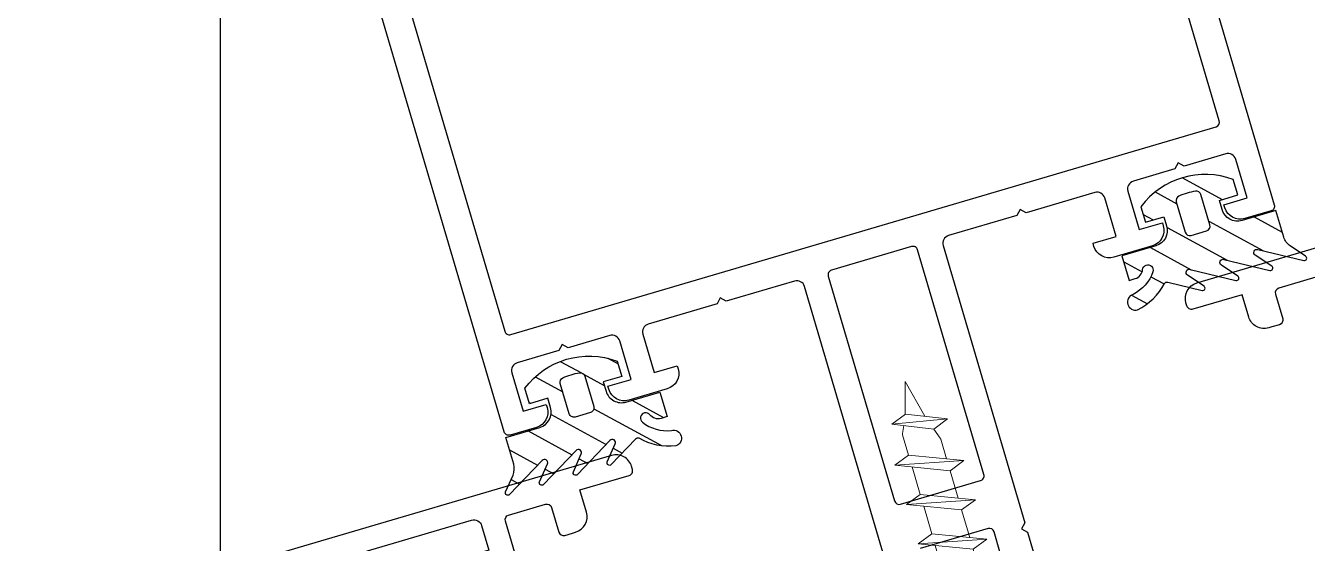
# Model space of a CAD drawing. Header units: millimetres. Extents: x 62878 to 70819, y -67946 to -61850.
# Drawn here: x 64987.59 to 64995.57, y -66910.09 to -66906.86 of the extents above; entities that cross this region are included whole.
import ezdxf

# ---------------------------------------------------------------- set-up
doc = ezdxf.new("R2010")
doc.units = ezdxf.units.MM
doc.layers.add('DOGRAMA', color=171, linetype='Continuous', lineweight=0)
pattern_1 = [(151.4266584183394, (64904.3647287374, -66926.52895950706), (0.07592747398675175, 0.1394151397588941), [])]

# ---------------------------------------------------------------- blocks, each defined once
blk = doc.blocks.new('a2we')
at = {"lineweight": 5, "ltscale": 0.5}
for p, q in [((-196.0144480926461, -415.2868589025547), (-196.5925912144022, -417.2488821181558)), ((-196.0144480926461, -415.2868589025547), (-195.4639709594615, -417.7110762494052)), ((-197.5747968978259, -417.6063757508618), (-196.5747276986959, -417.2423803302317)), ((-196.5747276986959, -417.2423803302317), (-194.1582851917165, -418.2620245979042)), ((-194.1582851917165, -418.2620245979042), (-197.5747968978259, -417.6063757508618)), ((-195.1583543907882, -418.6260200186506), (-197.5747968978259, -417.6063757508618)), ((-196.8896500078097, -417.895480952812), (-197.0961171580722, -418.3448917148726)), ((-194.1582851917165, -418.2620245979042), (-195.1583543907882, -418.6260200186506)), ((-197.1143788935161, -419.7428166739272), (-197.1143788935161, -418.4283854465556)), ((-195.1583543907882, -418.6260200186506), (-194.9264251741961, -419.2953524503964)), ((-198.1144480926461, -420.1068120946153), (-197.1143788935161, -419.7428166739268)), ((-197.1143788935161, -419.7428166739268), (-193.9153324771005, -421.0399975355008)), ((-197.1143788935161, -419.7428166739268), (-193.9153324771005, -421.0399975355008)), ((-194.9154016761394, -420.634479622855), (-194.9154016761394, -419.3608343693425)), ((-194.9154016761721, -421.4039929561312), (-198.1144480926461, -420.1068120946153)), ((-193.9153324771005, -421.0399975355008), (-198.1144480926461, -420.1068120946153)), ((-197.1143788935161, -422.2969096404012), (-197.1143788935162, -420.512330007273)), ((-193.9153324771005, -421.0399975355008), (-194.9154016761721, -421.4039929561312)), ((-194.9154016761721, -423.1885725893157), (-194.9154016761721, -421.4039929561312)), ((-198.1144480926461, -422.6609050610894), (-197.1143788935161, -422.2969096404012)), ((-194.9154016761721, -423.9580859226053), (-198.1144480926461, -422.6609050610894)), ((-193.9153324771005, -423.594090501975), (-198.1144480926461, -422.6609050610894)), ((-197.1143788935161, -422.2969096404012), (-193.9153324771005, -423.594090501975)), ((-197.1143788935161, -422.2969096404012), (-193.9153324771005, -423.594090501975)), ((-197.1143788935161, -424.8510026068752), (-197.1143788935162, -423.0664229737469)), ((-193.9153324771005, -423.594090501975), (-194.9154016761721, -423.9580859226053)), ((-194.9154016761721, -425.7426655557898), (-194.9154016761721, -423.9580859226053)), ((-198.1144480926461, -425.2149980275636), (-197.1143788935161, -424.8510026068752)), ((-194.9154016761721, -426.5121788890793), (-198.1144480926461, -425.2149980275636)), ((-193.9153324771005, -426.1481834684492), (-198.1144480926461, -425.2149980275636)), ((-197.1143788935161, -424.8510026068752), (-193.9153324771005, -426.1481834684492)), ((-197.1143788935161, -424.8510026068752), (-193.9153324771005, -426.1481834684492)), ((-197.1143788935161, -427.3050955733496), (-197.1143788935162, -425.6205159402211)), ((-193.9153324771005, -426.1481834684492), (-194.9154016761721, -426.5121788890793)), ((-194.9154016761721, -428.1967585222638), (-194.9154016761721, -426.5121788890793)), ((-198.1144480926461, -427.669090994038), (-197.1143788935161, -427.3050955733496)), ((-194.9154016761721, -428.9662718555534), (-198.1144480926461, -427.669090994038)), ((-193.9153324771005, -428.6022764349236), (-198.1144480926461, -427.669090994038)), ((-197.1143788935161, -427.3050955733496), (-193.9153324771005, -428.6022764349236)), ((-197.1143788935161, -427.3050955733496), (-193.9153324771005, -428.6022764349236)), ((-197.1143788935161, -429.5591885398237), (-197.1143788935161, -428.0237477951896)), ((-193.9153324771005, -428.6022764349236), (-194.9154016761721, -428.9662718555534)), ((-194.9154016761721, -430.450851488738), (-194.9154016761721, -428.9662718555534)), ((-198.1144480926461, -429.9231839605702), (-197.1143788935161, -429.5591885398237)), ((-194.9154016761721, -431.2203648220857), (-198.1144480926461, -429.9231839605702)), ((-193.9153324771005, -430.8563694013976), (-198.1144480926461, -429.9231839605702)), ((-197.1143788935161, -429.5591885398237), (-193.9153324771005, -430.8563694013976)), ((-197.1143788935161, -429.5591885398237), (-193.9153324771005, -430.8563694013976)), ((-197.1143788935161, -431.8132815063559), (-197.1143788935161, -430.2778407616635)), ((-193.9153324771005, -430.8563694013976), (-194.9154016761721, -431.2203648220857)), ((-198.1144480926461, -432.177276926986), (-197.1143788935161, -431.8132815063559)), ((-197.1143788935161, -431.8132815063559), (-193.9153324771005, -433.1104623678716)), ((-197.1143788935161, -431.8132815063559), (-193.9153324771005, -433.1104623678716)), ((-194.9154016761721, -432.7049444552304), (-194.9154016761721, -431.2203648220857)), ((-194.9154016761721, -433.4744577885599), (-198.1144480926461, -432.177276926986)), ((-193.9153324771005, -433.1104623678716), (-198.1144480926461, -432.177276926986)), ((-197.1143788935161, -434.0673744728301), (-197.1143788935161, -432.5319337281958)), ((-193.9153324771005, -433.1104623678716), (-194.9154016761721, -433.4744577885599)), ((-198.1144480926461, -434.4313698935184), (-197.1143788935161, -434.0673744728301)), ((-197.1143788935161, -434.0673744728301), (-193.9153324771005, -435.364555334404)), ((-197.1143788935161, -434.0673744728301), (-193.9153324771005, -435.364555334404)), ((-194.9154016761721, -434.9590374217446), (-194.9154016761721, -433.4744577885599)), ((-194.9154016761721, -435.7285507550341), (-198.1144480926461, -434.4313698935184)), ((-193.9153324771005, -435.364555334404), (-198.1144480926461, -434.4313698935184)), ((-197.1143788935161, -436.3642339800811), (-197.1143788935161, -434.7860266946118)), ((-193.9153324771005, -435.364555334404), (-194.9154016761721, -435.7285507550341)), ((-194.9154016761721, -437.2558969289955), (-194.9154016761721, -435.7285507550341)), ((-198.1144480926461, -436.7282294008277), (-197.1143788935161, -436.3642339800811)), ((-197.1143788935161, -436.3642339800811), (-193.9153324771005, -437.6614148416551)), ((-197.1143788935161, -436.3642339800811), (-193.9153324771005, -437.6614148416551)), ((-194.9154016761721, -438.0254102623434), (-198.1144480926461, -436.7282294008277)), ((-193.9153324771005, -437.6614148416551), (-198.1144480926461, -436.7282294008277)), ((-197.1143788935161, -438.6610934873901), (-197.1143788935161, -437.1337473134849)), ((-193.9153324771005, -437.6614148416551), (-194.9154016761721, -438.0254102623434)), ((-194.9154016761721, -439.5527564362646), (-194.9154016761721, -438.0254102623434)), ((-198.1144480926461, -439.0250889080787), (-197.1143788935161, -438.6610934873901)), ((-194.9154016761721, -440.3222697695944), (-198.1144480926461, -439.0250889080787)), ((-193.9153324771005, -439.9582743489061), (-198.1144480926461, -439.0250889080787)), ((-197.1143788935161, -438.6610934873901), (-193.9153324771005, -439.9582743489061)), ((-197.1143788935161, -438.6610934873901), (-193.9153324771005, -439.9582743489061)), ((-197.1143788935161, -440.9579529946993), (-197.1143788935161, -439.430606820736)), ((-193.9153324771005, -439.9582743489061), (-194.9154016761721, -440.3222697695944)), ((-194.9154016761721, -441.849615943574), (-194.9154016761721, -440.3222697695944)), ((-198.1144480926461, -441.3219484153295), (-197.1143788935161, -440.9579529946993)), ((-194.9154016761721, -442.6191292769035), (-198.1144480926461, -441.3219484153295)), ((-193.9153324771005, -442.2551338562151), (-198.1144480926461, -441.3219484153295)), ((-197.1143788935161, -440.9579529946993), (-193.9153324771005, -442.2551338562151)), ((-197.1143788935161, -443.2537258831643), (-197.1143788935161, -441.7274663280053)), ((-193.9153324771005, -442.2551338562151), (-194.9154016761721, -442.6191292769035)), ((-194.9154016761721, -444.1453888320787), (-194.9154016761721, -442.6191292769035)), ((-198.1144480926461, -443.6177213039109), (-197.1143788935161, -443.2537258831643)), ((-194.9154016761721, -444.9149021654266), (-198.1144480926461, -443.6177213039109)), ((-193.9153324771005, -444.5509067447383), (-198.1144480926461, -443.6177213039109)), ((-197.1143788935161, -443.2537258831643), (-193.9153324771005, -444.5509067447383)), ((-197.1143788935161, -445.5538642814245), (-197.1143788935161, -444.0232392165685)), ((-193.9153324771005, -444.5509067447383), (-194.9154016761721, -444.9149021654266)), ((-194.9154016761721, -446.4455272302989), (-194.9154016761721, -444.9149021654266)), ((-198.1144480926461, -445.9178597020545), (-197.1143788935161, -445.5538642814245)), ((-193.9153324771005, -446.8510451429402), (-198.1144480926461, -445.9178597020545)), ((-194.9154016761721, -447.2150405636282), (-198.1144480926461, -445.9178597020545)), ((-197.1143788935161, -445.5538642814245), (-193.9153324771005, -446.8510451429402)), ((-197.1143788935161, -445.5538642814245), (-193.9153324771005, -446.8510451429402)), ((-197.1143788935161, -447.8540026795677), (-197.1143788935161, -446.3233776147298)), ((-193.9153324771005, -446.8510451429402), (-194.9154016761721, -447.2150405636282)), ((-194.9154016761721, -448.7456656284821), (-194.9154016761721, -447.2150405636282)), ((-197.1143788935161, -447.8540026795677), (-198.1144480926461, -448.2179981003141)), ((-194.9154016761721, -449.5151789618299), (-198.1144480926461, -448.2179981003141)), ((-198.1144480926461, -448.2179981003141), (-193.9153324771005, -449.1511835411412)), ((-193.9153324771005, -449.1511835411412), (-197.1143788935161, -447.8540026795677)), ((-197.1143788935161, -450.1541410778275), (-197.1143788935161, -448.6235160129718)), ((-193.9153324770423, -449.1511835411412), (-194.9154016761721, -449.5151789618299)), ((-198.1144480926461, -450.5181364984577), (-197.1143788935161, -450.1541410778275)), ((-197.1143788935161, -450.1541410778275), (-193.9153324770423, -451.4513219393434)), ((-194.9154016761723, -451.0458040266858), (-194.9154016761721, -449.5151789618299)), ((-194.9154016761721, -451.8153173600317), (-198.1144480926461, -450.5181364984577)), ((-193.9153324770423, -451.4513219393434), (-198.1144480926461, -450.5181364984577)), ((-197.1143788935161, -453.2868589025547), (-197.1143788935162, -450.9236544111328)), ((-193.9153324770423, -451.4513219393434), (-194.9154016761721, -451.8153173600317)), ((-194.9154016761721, -453.2868589025547), (-194.9154016761721, -451.8153173600317)), ((-192.7980524524961, -453.2868589025547), (-199.230843732796, -453.2868589025547)), ((-199.230843732796, -454.5827171301502), (-199.230843732796, -453.2868589025547)), ((-192.7980524524961, -454.5827171301502), (-192.7980524524961, -453.2868589025547))]:
    blk.add_line(p, q, dxfattribs=at)
blk.add_lwpolyline([(-196.4690204826777, -455.6637351848848), (-196.1125089353335, -455.3998333582319), (-195.9163872499585, -455.3998333582319), (-195.5598757026143, -455.6637351848848)], dxfattribs=at)
for centre, radius, start, end in [((-196.9143788935627, -418.4283854465556), 0.2, 155.3251238657465, 180), ((-195.115401676151, -419.3608343693425), 0.2, 0, 19.11162363728389), ((-195.6603624057317, -449.5292358589606), 6.187568978619671, 234.757305859688, 262.4904896380407), ((-196.3685337795604, -449.5292358589606), 6.187568978619673, 277.5095103619591, 305.2426941403116)]:
    blk.add_arc(centre, radius, start, end, dxfattribs=at)

msp = doc.modelspace()

# ---------------------------------------------------------------- hatches: boundary and pattern name
at = {"layer": 'DOGRAMA', "lineweight": -2}
h = msp.add_hatch(dxfattribs=at)
h.set_pattern_fill('ANSI31', color=256, scale=0.05, angle=343.5057849383394, style=0)
h.set_pattern_definition(pattern_1)
edge = h.paths.add_edge_path()
edge.add_arc((64995.521846721, -66908.15132240589), 0.09999999997589838, 196.4266584231474, 236.4266584241587, ccw=False)
edge.add_line((64995.42592847066, -66908.1796011832), (64995.3769841336, -66908.01358781122))
edge.add_line((64995.3769841336, -66908.01358781122), (64995.16596398278, -66908.07580112133))
edge.add_arc((64995.13768520549, -66907.97988287098), 0.09999999998494173, 196.4266584127923, 286.4266584087936, ccw=False)
edge.add_line((64995.04176695513, -66908.00816164828), (64995.02479968873, -66907.95061069807))
edge.add_line((64995.02479968873, -66907.95061069807), (64995.13990158913, -66907.91667616527))
edge.add_line((64995.13990158913, -66907.91667616527), (64995.11162281183, -66907.82075791493))
edge.add_arc((64994.93698317002, -66908.28926724834), 0.4999999999828427, 69.55676077611045, 143.2965560667917)
edge.add_line((64994.53611330966, -66907.99043057885), (64994.56439208696, -66908.0863488292))
edge.add_line((64994.56439208696, -66908.0863488292), (64994.67949398743, -66908.05241429641))
edge.add_line((64994.67949398743, -66908.05241429641), (64994.69646125381, -66908.10996524662))
edge.add_arc((64994.60054300344, -66908.13824402397), 0.1000000000063236, -73.57334156321582, 16.426658435605418, ccw=False)
edge.add_line((64994.62882178079, -66908.23416227433), (64994.41780162996, -66908.2963755844))
edge.add_line((64994.41780162996, -66908.2963755844), (64994.46289921158, -66908.44934121925))
edge.add_line((64994.46289921158, -66908.44934121925), (64994.50076715599, -66908.43817692922))
edge.add_arc((64994.48238595072, -66908.37583006646), 0.06500000002485955, 286.4266584262012, 354.8359939450828)
edge.add_arc((64994.5796788736, -66908.38462279271), 0.03268943071485073, -19.00362073646818, 174.8359939284641, ccw=False)
edge.add_arc((64994.38053592426, -66908.31884725735), 0.2424115900410827, 296.1173526454654, 341.6241250510379, ccw=False)
edge.add_arc((64994.50265891472, -66908.58410249793), 0.05002797727120602, 107.9412634765316, 285.4544997891611)
edge.add_arc((64994.35140898499, -66908.29895335824), 0.371781240128106, 296.275158851537, 332.9266793407478)
edge.add_arc((64994.69879760899, -66908.47968741092), 0.0199999999904698, 76.42665847523409, 144.812321394101, ccw=False)
edge.add_line((64994.7034914061, -66908.46024600489), (64994.91738413234, -66908.51188676906))
edge.add_arc((64994.92090448019, -66908.49730571455), 0.0149999999837007, 256.4266583979106, 416.4266584465562)
edge.add_line((64994.92919953943, -66908.4848080351), (64994.82661557002, -66908.41672018668))
edge.add_arc((64994.83767564901, -66908.40005661406), 0.01999999999438564, 76.42665843471019, 236.4266584426629, ccw=False)
edge.add_line((64994.84236944613, -66908.38061520804), (64995.12840428315, -66908.44967345898))
edge.add_arc((64995.13192463097, -66908.43509240444), 0.01500000000686889, 256.4266585050484, 416.4266584541387)
edge.add_line((64995.14021969022, -66908.42259472497), (64995.03763572079, -66908.35450687658))
edge.add_arc((64995.0486957998, -66908.33784330396), 0.0200000000024329, 76.42665838440269, 236.4266584079292, ccw=False)
edge.add_line((64995.05338959693, -66908.31840189795), (64995.33942443397, -66908.38746014888))
edge.add_arc((64995.3429447818, -66908.37287909436), 0.01499999999443099, 256.4266584649874, 416.4266585004503)
edge.add_line((64995.35123984103, -66908.36038141488), (64995.2486558716, -66908.29229356647))
edge.add_arc((64995.2597159506, -66908.27562999386), 0.01999999998628493, 76.42665841444841, 236.4266584022423, ccw=False)
edge.add_line((64995.26440974772, -66908.25618858784), (64995.55044458474, -66908.32524683878))
edge.add_arc((64995.55396493258, -66908.31066578426), 0.01499999999613859, 256.4266584379715, 416.4266584465562)
edge.add_line((64995.56225999182, -66908.2981681048), (64995.46654632601, -66908.23464026897))
edge = h.paths.add_edge_path(flags=16)
edge.add_line((64994.75657685965, -66907.96024815591), (64994.81217464829, -66908.14882924456))
edge.add_arc((64994.8409501234, -66908.14034561138), 0.02999999999740659, 196.4266583917741, 286.4266583878445)
edge.add_line((64994.84943375658, -66908.1691210865), (64994.94535200696, -66908.14084230916))
edge.add_arc((64994.93686837378, -66908.11206683404), 0.03000000000438556, 286.4266583878445, 376.4266583878445)
edge.add_line((64994.9656438489, -66908.10358320086), (64994.91004606021, -66907.9150021122))
edge.add_arc((64994.88127058512, -66907.9234857454), 0.02999999998058478, 16.42665843022074, 98.66022427212542)
edge.add_arc((64994.93698317002, -66908.28926724839), 0.4000000000393371, 98.66022424849655, 114.1930925845601)
edge.add_arc((64994.78535233474, -66907.95176452272), 0.02999999998522587, 114.193092602439, 196.4266584262911)
h = msp.add_hatch(dxfattribs=at)
h.set_pattern_fill('ANSI31', color=256, scale=0.05, angle=343.5057849383394, style=0)
h.set_pattern_definition(pattern_1)
edge = h.paths.add_edge_path()
edge.add_arc((64990.53409770202, -66909.62181882646), 0.09999999999311827, 336.4266584468927, 376.4266584459605)
edge.add_line((64990.63001595237, -66909.5935400491), (64990.58107161529, -66909.42752667713))
edge.add_line((64990.58107161529, -66909.42752667713), (64990.7920917661, -66909.36531336703))
edge.add_arc((64990.76381298879, -66909.26939511666), 0.1000000000030148, 286.4266584144331, 376.4266584116134)
edge.add_line((64990.85973123916, -66909.24111633936), (64990.84276397276, -66909.18356538915))
edge.add_line((64990.84276397276, -66909.18356538915), (64990.72766207232, -66909.21749992191))
edge.add_line((64990.72766207232, -66909.21749992191), (64990.699383295, -66909.12158167154))
edge.add_arc((64991.10025315536, -66909.42041834106), 0.4999999999933307, 69.55676077298551, 143.2965560636195, ccw=False)
edge.add_line((64991.27489279719, -66908.95190900765), (64991.30317157449, -66909.04782725802))
edge.add_line((64991.30317157449, -66909.04782725802), (64991.18806967408, -66909.0817617908))
edge.add_line((64991.18806967408, -66909.0817617908), (64991.20503694044, -66909.13931274101))
edge.add_arc((64991.3009551908, -66909.1110339637), 0.09999999999809335, 196.4266584196107, 286.4266584247883)
edge.add_line((64991.32923396813, -66909.20695221405), (64991.54025411891, -66909.14473890398))
edge.add_line((64991.54025411891, -66909.14473890398), (64991.58535170057, -66909.29770453883))
edge.add_line((64991.58535170057, -66909.29770453883), (64991.54748375614, -66909.30886882886))
edge.add_arc((64991.52910255088, -66909.24652196612), 0.06499999999282856, 218.0173228965776, 286.42665842115235, ccw=False)
edge.add_arc((64991.4521404164, -66909.30668885676), 0.03268943071906678, 38.01732287691527, 231.8569375548965)
edge.add_arc((64991.58375028943, -66909.14340022687), 0.24241159006553, 231.2291917942461, 276.7359642009574)
edge.add_arc((64991.62505774762, -66909.43248163644), 0.05002797726701953, -72.6011829472605, 104.91205335789289, ccw=False)
edge.add_arc((64991.59742648403, -66909.11088703698), 0.3717812401909014, 239.9266374975771, 276.5781579862664, ccw=False)
edge.add_arc((64991.40364489613, -66909.45116978722), 0.0199999999831066, 68.04099555279991, 136.4266584104572)
edge.add_line((64991.3891550432, -66909.43738413666), (64991.23748646642, -66909.59680028919))
edge.add_arc((64991.22661907675, -66909.58646105127), 0.01499999997388728, 156.4266582994312, 316.4266583381306, ccw=False)
edge.add_line((64991.21287084322, -66909.58046221184), (64991.26211076483, -66909.46761339263))
edge.add_arc((64991.24377978675, -66909.4596149401), 0.01999999999995741, 336.4266584485599, 496.4266584248247)
edge.add_line((64991.22928993381, -66909.44582928954), (64991.02646631566, -66909.65901359927))
edge.add_arc((64991.01559892595, -66909.64867436135), 0.01499999999497279, 156.4266584059503, 316.42665841475707, ccw=False)
edge.add_line((64991.00185069239, -66909.64267552194), (64991.051090614, -66909.52982670272))
edge.add_arc((64991.03275963593, -66909.52182825019), 0.01999999999243951, 336.4266583936786, 496.4266583960898)
edge.add_line((64991.01826978301, -66909.50804259963), (64990.81544616485, -66909.72122690939))
edge.add_arc((64990.80457877514, -66909.71088767146), 0.01500000000024417, 156.4266584457812, 316.4266584339137, ccw=False)
edge.add_line((64990.79083054158, -66909.70488883207), (64990.84007046323, -66909.59204001281))
edge.add_arc((64990.82173948517, -66909.58404156029), 0.01999999998661987, 336.4266584318879, 496.4266584837623)
edge.add_line((64990.80724963221, -66909.57025590974), (64990.60442601404, -66909.78344021949))
edge.add_arc((64990.59355862434, -66909.77310098156), 0.01499999999497279, 156.4266584235519, 316.42665841475707, ccw=False)
edge.add_line((64990.57981039079, -66909.76710214217), (64990.6257525924, -66909.66181108907))
edge = h.paths.add_edge_path(flags=16)
edge.add_line((64991.07331604553, -66909.04615320494), (64991.12891383416, -66909.23473429357))
edge.add_arc((64991.10013835906, -66909.24321792679), 0.02999999999579396, -73.5733415243231, 16.426658479606488, ccw=False)
edge.add_line((64991.10862199229, -66909.2719934019), (64991.01270374194, -66909.3002721792))
edge.add_arc((64991.00422010873, -66909.2714967041), 0.02999999999660028, 196.4266584529488, 286.4266584356903, ccw=False)
edge.add_line((64990.97544463364, -66909.2799803373), (64990.91984684498, -66909.09139924863))
edge.add_arc((64990.94862232005, -66909.08291561545), 0.02999999996251174, 114.1930925770879, 196.4266584114223, ccw=False)
edge.add_arc((64991.10025315534, -66909.42041834112), 0.4000000000394073, 98.66022424849649, 114.1930925845601, ccw=False)
edge.add_arc((64991.04454057044, -66909.05463683813), 0.02999999997981953, 16.426658430220698, 98.66022425838781, ccw=False)

# ---------------------------------------------------------------- linework, layer by layer
msp.add_lwpolyline([(64988.8015377242, -67217.80296194882), (69083.8015377242, -67217.80296194882), (69083.8015377242, -64297.80296194883), (64988.8015377242, -64297.80296194883)], close=True)
at = {"layer": 'DOGRAMA', "lineweight": -2, "ltscale": 0.5}
for points in [[(64992.38619516415, -66897.86918722639), (64995.36677829351, -66907.97897081503, -0.4142135623732619), (64995.34648645156, -66908.01622992335), (64995.18342542597, -66908.06430384476, -0.4142135623730951), (64995.05922839828, -66907.99666437173), (64995.05357264283, -66907.97748072167), (64995.19745001838, -66907.93506255567), (64995.12675307507, -66907.69526692976, 0.4142135623730951), (64995.06465456123, -66907.66144719326), (64994.80567528526, -66907.73779989203), (64994.76841617694, -66907.71750805007), (64994.748124335, -66907.7547671584), (64994.48914505903, -66907.83111985716, 0.4142135623730951), (64994.45532532249, -66907.89321837098), (64994.52602226577, -66908.13301399689), (64994.66989964134, -66908.09059583092), (64994.67555539682, -66908.10977948102, -0.4142135623728953), (64994.60791592377, -66908.23397650868), (64994.36812029784, -66908.304673452, -0.4142135623729619), (64994.24392327015, -66908.23703397893), (64994.2382675147, -66908.21785032886), (64994.38214489023, -66908.17543216287), (64994.31144794694, -66907.93563653696, 0.4142135623731395), (64994.24934943312, -66907.90181680045), (64993.82073007135, -66908.02818307006), (64993.78347096303, -66908.00789122815), (64993.76317912114, -66908.04515033645), (64993.33812605464, -66908.17046518497, 0.4142135623730951), (64993.30430631809, -66908.23256369881), (64993.81332430982, -66909.95909220539), (64993.79303246792, -66909.9963513137), (64993.83029157623, -66910.01664315561), (64994.07348906117, -66910.84154010878, -0.4142135623730951)], [(64992.95006005653, -66910.21360120126), (64992.4410420648, -66908.48707269468, 0.4142135623730951), (64992.37894355096, -66908.45325295816), (64991.95389048446, -66908.57856780669), (64991.91663137619, -66908.55827596475), (64991.89633953426, -66908.59553507307), (64991.46772017249, -66908.72190134268, 0.4142135623730951), (64991.43390043594, -66908.7839998565), (64991.50459737925, -66909.02379548243), (64991.64847475477, -66908.98137731645), (64991.65413051025, -66909.00056096652, -0.4142135623729619), (64991.58649103723, -66909.12475799421), (64991.34669541132, -66909.19545493751, -0.4142135623728953), (64991.22249838362, -66909.12781546447), (64991.21684262815, -66909.1086318144), (64991.36072000371, -66909.06621364842), (64991.29002306042, -66908.82641802248, 0.4142135623730951), (64991.22792454658, -66908.792598286), (64990.9689452706, -66908.86895098473), (64990.93168616226, -66908.84865914281), (64990.91139432036, -66908.88591825114), (64990.65241504435, -66908.96227094988, 0.4142135623730951), (64990.61859530782, -66909.02436946372), (64990.68929225113, -66909.26416508963), (64990.83316962669, -66909.22174692366), (64990.83882538213, -66909.24093057374, -0.4142135623728953), (64990.7711859091, -66909.36512760138), (64990.60812488347, -66909.41320152285, -0.4142135623729288), (64990.57086577519, -66909.39290968094), (64987.59028264587, -66899.28312609233, -0.4142135623729288)], [(64995.62468801943, -66908.42942344659), (64995.39448421852, -66908.49729251217, 0.4142135623730951), (64995.3741923766, -66908.53455162048), (64995.41943842035, -66908.68802082106, -0.4142135623730951), (64995.3991465784, -66908.72527992936), (64995.35118745321, -66908.73941931805), (64995.33200380316, -66908.74507507349, -0.4142135623730951), (64995.20780677548, -66908.67743560045), (64995.16680254836, -66908.5383541374), (64994.85986414715, -66908.6288462248, -0.4142135623730951), (64994.82260503888, -66908.6085543829), (64994.81694928342, -66908.58937073285, -0.4142135623730951), (64994.88458875649, -66908.46517370515), (64997.07152486483, -66907.82041758229, -0.4142135623730951)], [(64990.83985854845, -66910.83573430227), (64990.57827985827, -66909.94849048641, -0.4142135623730951), (64990.59857170018, -66909.91123137808), (64990.82877550105, -66909.84336231252, -0.4142135623730951), (64990.86603460938, -66909.86365415444), (64990.91128065308, -66910.01712335502, 0.4142135623730951), (64990.94853976139, -66910.03741519694), (64990.99649888655, -66910.02327580829), (64991.01568253666, -66910.01762005282, 0.4142135623730951), (64991.08332200969, -66909.89342302513), (64991.04231778259, -66909.75434156209), (64991.34925618374, -66909.66384947467, 0.4142135623730951), (64991.36954802567, -66909.62659036639), (64991.36389227022, -66909.60740671628, 0.4142135623730951), (64991.2396952425, -66909.53976724326), (64989.05275913416, -66910.18452336612, 0.4142135623730951)], [(64988.84612445025, -66910.57204880386, -0.2621398995659221), (64989.0923494224, -66910.31880891662), (64990.36806215226, -66909.94270117828, -0.4142135623730951), (64990.43016066612, -66909.97652091482), (64990.47540670985, -66910.1299901154), (64990.42744758465, -66910.14412950406, 0.4142135623730951), (64990.39362784813, -66910.20622801791), (64990.39928360358, -66910.22541166795, 0.4142135623730951), (64990.4365427119, -66910.24570350988), (64990.50368548717, -66910.22590836576), (64991.27569610792, -66912.84447660077), (64989.6163103766, -66913.33369944838), (64988.84429975582, -66910.71513121336), (64988.91144253107, -66910.69533606924, 0.4142135623730951), (64988.93173437299, -66910.65807696093), (64988.92607861749, -66910.63889331087, 0.3618128521052944), (64988.87290195777, -66910.60330567132)], [(64993.65804924852, -66910.13966181551), (64993.62148780909, -66910.01564976004, 0.4142135623729288), (64993.58422870079, -66909.99535791815), (64993.16218839918, -66910.11978453834, 0.4142135623725959)]]:
    msp.add_lwpolyline(points, format="xyb", dxfattribs=at)
msp.add_lwpolyline([(64992.89223296916, -66900.22212703437), (64992.79325724851, -66899.88641315808), (64992.26444411268, -66898.09274187623, 0.4142135623730953), (64992.22718500438, -66898.07245003432), (64987.83412913759, -66899.3676180355, 0.4142135623730951), (64987.81383729566, -66899.4048771438), (64988.34265043149, -66901.19854842564), (64988.44162615212, -66901.53426230194), (64990.57384596192, -66908.7664983796, 0.4142135623730951), (64990.61110507022, -66908.7867902215), (64995.00416093705, -66907.49162222032, 0.4142135623722071), (64995.02445277895, -66907.454363112)], format="xyb", close=True, dxfattribs=at)
at = {"layer": 'DOGRAMA', "lineweight": -2}
for points in [[(64995.46654632601, -66908.23464026897, -0.176326980708443), (64995.42592847066, -66908.1796011832), (64995.3769841336, -66908.01358781122), (64995.16596398278, -66908.07580112133, -0.4142135623726288), (64995.04176695513, -66908.00816164828), (64995.02479968873, -66907.95061069807), (64995.13990158913, -66907.91667616527), (64995.11162281183, -66907.82075791493, 0.3333333333332321), (64994.53611330966, -66907.99043057885), (64994.56439208696, -66908.0863488292), (64994.67949398743, -66908.05241429641), (64994.69646125381, -66908.10996524662, -0.4142135623730951), (64994.62882178079, -66908.23416227433), (64994.41780162996, -66908.2963755844), (64994.46289921158, -66908.44934121925), (64994.50076715599, -66908.43817692922, 0.3076847592325163), (64994.54712212476, -66908.38168051724, -1.128701775594264), (64994.61058666497, -66908.39526738354, -0.2012120834862478), (64994.48724820352, -66908.53650724092, 0.9785310008383128), (64994.51599002218, -66908.63232158215, 0.1612998685773607), (64994.68245223219, -66908.46816227939, -0.3075716929248266), (64994.7034914061, -66908.46024600489), (64994.91738413234, -66908.51188676906, 0.8390996311771568), (64994.92919953943, -66908.4848080351), (64994.82661557002, -66908.41672018668, -0.8390996311749109), (64994.84236944613, -66908.38061520804), (64995.12840428315, -66908.44967345898, 0.8390996311813727), (64995.14021969022, -66908.42259472497), (64995.03763572079, -66908.35450687658, -0.8390996311751685), (64995.05338959693, -66908.31840189795), (64995.33942443397, -66908.38746014888, 0.8390996311750223), (64995.35123984103, -66908.36038141488), (64995.2486558716, -66908.29229356647, -0.8390996311790603), (64995.26440974772, -66908.25618858784), (64995.55044458474, -66908.32524683878, 0.8390996311813727), (64995.56225999182, -66908.2981681048)], [(64994.75657685965, -66907.96024815591), (64994.81217464829, -66908.14882924456, 0.414213562374205), (64994.84943375658, -66908.1691210865), (64994.94535200696, -66908.14084230916, 0.4142135623730951), (64994.9656438489, -66908.10358320086), (64994.91004606021, -66907.9150021122, 0.3750467088372598), (64994.8767533485, -66907.89382778572, 0.0678788880673013), (64994.77305794269, -66907.92439943687, 0.3750467088370437)], [(64990.6257525924, -66909.66181108907, 0.176326980708443), (64990.63001595237, -66909.5935400491), (64990.58107161529, -66909.42752667713), (64990.7920917661, -66909.36531336703, 0.4142135623726288), (64990.85973123916, -66909.24111633936), (64990.84276397276, -66909.18356538915), (64990.72766207232, -66909.21749992191), (64990.699383295, -66909.12158167154, -0.3333333333332321), (64991.27489279719, -66908.95190900765), (64991.30317157449, -66909.04782725802), (64991.18806967408, -66909.0817617908), (64991.20503694044, -66909.13931274101, 0.4142135623730951), (64991.32923396813, -66909.20695221405), (64991.54025411891, -66909.14473890398), (64991.58535170057, -66909.29770453883), (64991.54748375614, -66909.30886882886, -0.3076847592325163), (64991.47789395335, -66909.28655544634, 1.128701775594264), (64991.43195053657, -66909.33239814757, 0.2012120834862478), (64991.61218374382, -66909.38413850316, -0.9785310008383128), (64991.64001716795, -66909.48022065879, -0.1612998685773607), (64991.41112375794, -66909.43262075422, 0.3075716929248266), (64991.3891550432, -66909.43738413666), (64991.23748646642, -66909.59680028919, -0.8390996311771568), (64991.21287084322, -66909.58046221184), (64991.26211076483, -66909.46761339263, 0.8390996311749109), (64991.22928993381, -66909.44582928954), (64991.02646631566, -66909.65901359927, -0.8390996311813727), (64991.00185069239, -66909.64267552194), (64991.051090614, -66909.52982670272, 0.8390996311751685), (64991.01826978301, -66909.50804259963), (64990.81544616485, -66909.72122690939, -0.8390996311750223), (64990.79083054158, -66909.70488883207), (64990.84007046323, -66909.59204001281, 0.8390996311790603), (64990.80724963221, -66909.57025590974), (64990.60442601404, -66909.78344021949, -0.8390996311813727), (64990.57981039079, -66909.76710214217)], [(64991.07331604553, -66909.04615320494), (64991.12891383416, -66909.23473429357, -0.414213562374205), (64991.10862199229, -66909.2719934019), (64991.01270374194, -66909.3002721792, -0.4142135623730951), (64990.97544463364, -66909.2799803373), (64990.91984684498, -66909.09139924863, -0.3750467088372598), (64990.93632792802, -66909.0555505296, -0.0678788880673013), (64991.04002333382, -66909.02497887846, -0.3750467088370437)]]:
    msp.add_lwpolyline(points, format="xyb", close=True, dxfattribs=at)
at = {"layer": 'DOGRAMA', "lineweight": -2, "ltscale": 5}
msp.add_lwpolyline([(64993.55805151091, -66909.6590325478), (64993.14518136204, -66908.25862609246, 0.4142135623730951), (64993.10792225375, -66908.23833425053), (64992.60914735185, -66908.38538389259, 0.4142135623730951), (64992.58885550993, -66908.42264300089), (64993.0017256588, -66909.82304945624, 0.4142135623730951), (64993.03898476711, -66909.84334129817), (64993.53775966896, -66909.69629165609, 0.4142135623730951)], format="xyb", close=True, dxfattribs=at)

# ---------------------------------------------------------------- block references
at = {"layer": 'DOGRAMA', "linetype": 'ByBlock', "lineweight": -2, "xscale": 0.09999999999616782, "yscale": 0.09999999999616782, "zscale": 0.09999999999616782, "rotation": 16.42665841892858}
msp.add_blockref('a2we', (65000.12658761451, -66863.70223689948), dxfattribs=at)

doc.saveas('drawing.dxf')
